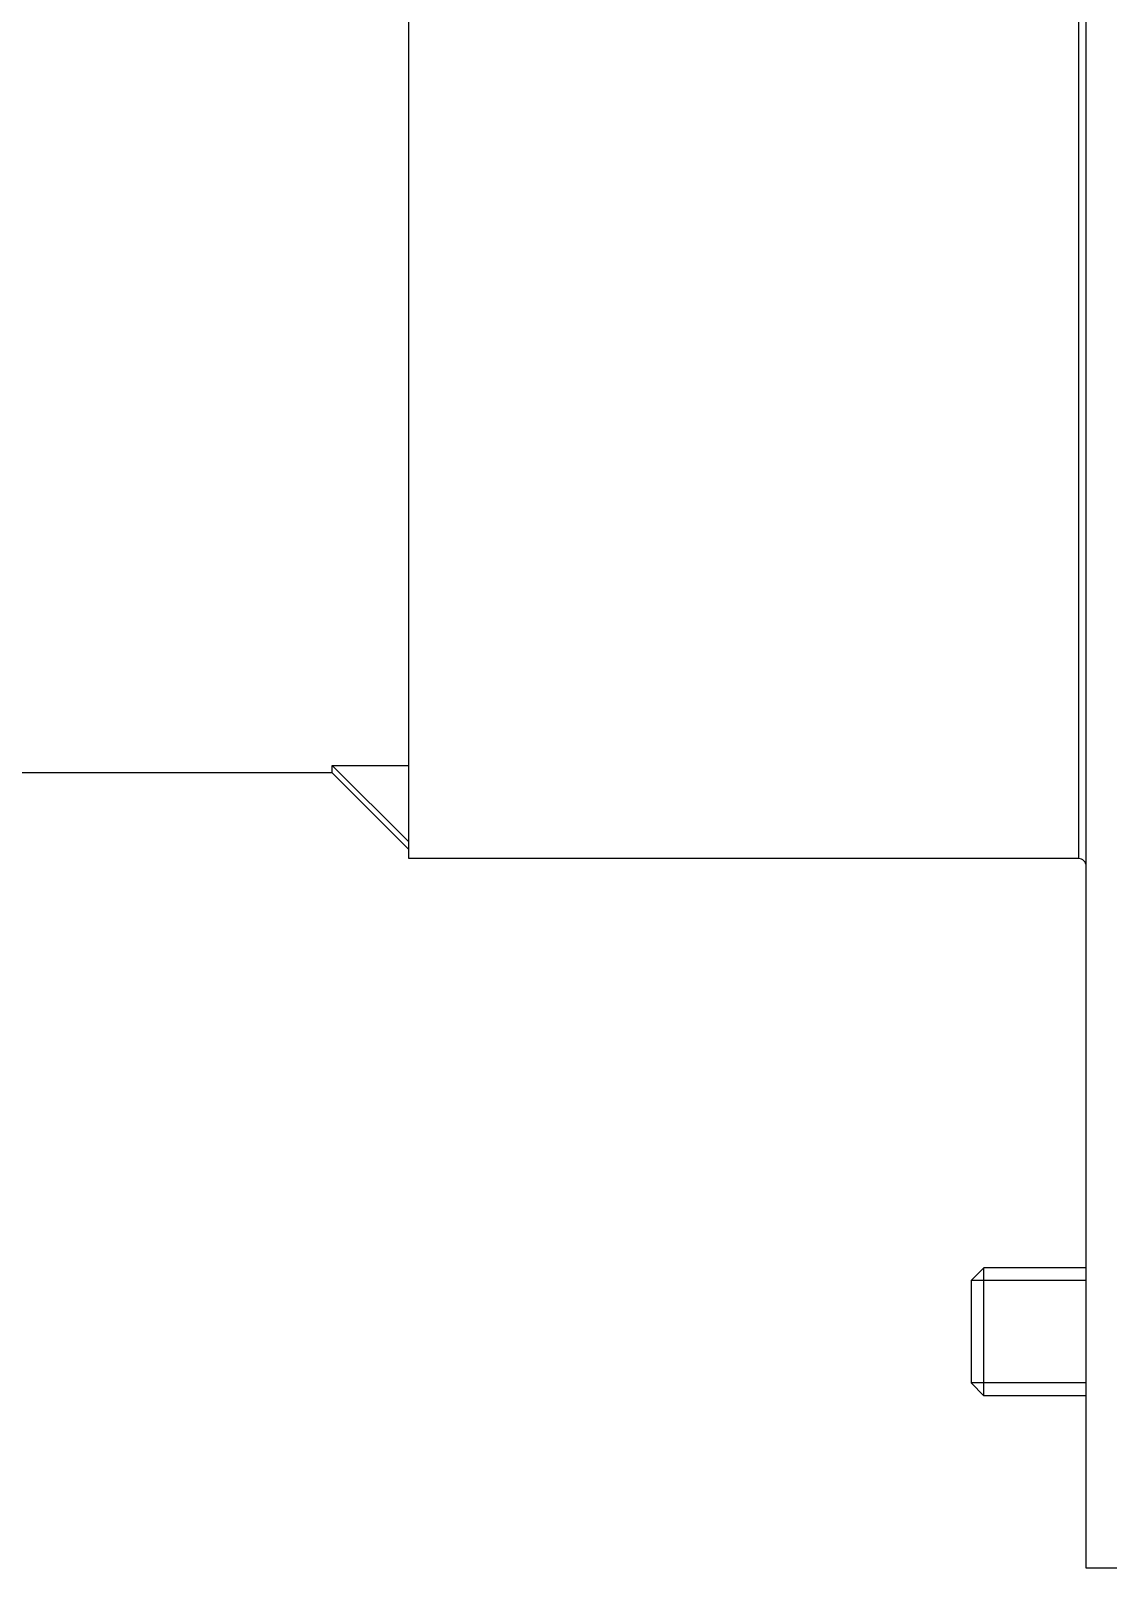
# Model space of a CAD drawing. Header units: millimetres. Extents: x -95754 to 177808, y 34455 to 150605.
# Drawn here: x 174613.8 to 174655.9, y 139479.9 to 139540 of the extents above; entities that cross this region are included whole.
import ezdxf

# ---------------------------------------------------------------- set-up
doc = ezdxf.new("R2010")
doc.units = ezdxf.units.MM
doc.header["$LTSCALE"] = 300
doc.layers.add('A-ETC-기계', color=253, linetype='Continuous')

# ---------------------------------------------------------------- blocks, each defined once
blk = doc.blocks.new('A$Cefb55bcc')
at = {"color": 8, "linetype": 'ByBlock', "ltscale": 3}
for p, q in [((495.696, -675.298), (495.696, -425.398)), ((469.206, -647.559), (469.206, -453.136)), ((495.396, -595.613), (495.396, -647.559)), ((466.207, -644.21), (423.61, -644.21)), ((466.207, -644.21), (466.207, -643.921)), ((466.207, -643.921), (469.206, -643.921)), ((469.206, -646.91), (466.207, -643.921)), ((466.207, -644.21), (469.206, -647.209)), ((495.396, -647.559), (469.206, -647.559)), ((491.697, -663.554), (491.197, -664.054)), ((491.697, -668.552), (491.697, -663.554)), ((495.696, -663.554), (491.697, -663.554)), ((491.197, -664.054), (491.197, -668.052)), ((495.696, -664.054), (491.197, -664.054)), ((495.696, -668.052), (491.197, -668.052)), ((491.697, -668.552), (491.197, -668.052)), ((495.696, -668.552), (491.697, -668.552)), ((499.194, -675.298), (495.696, -675.298))]:
    blk.add_line(p, q, dxfattribs=at)
blk.add_arc((495.396, -647.859), 0.3, 0, 90, dxfattribs=at)
blk = doc.blocks.new('G$C618AA28F')
at = {"color": 0, "rotation": 180}
blk.add_blockref('A$Cefb55bcc', (-1855.808, -550.145), dxfattribs=at)
blk = doc.blocks.new('4F_기계장비')
at = {"layer": 'A-ETC-기계', "rotation": 180}
blk.add_blockref('G$C618AA28F', (79750.001, -9000.001), dxfattribs=at)

msp = doc.modelspace()

# ---------------------------------------------------------------- block references
at = {"layer": 'A-ETC-기계'}
msp.add_blockref('4F_기계장비', (92553.571, 148605.018), dxfattribs=at)

doc.saveas('drawing.dxf')
